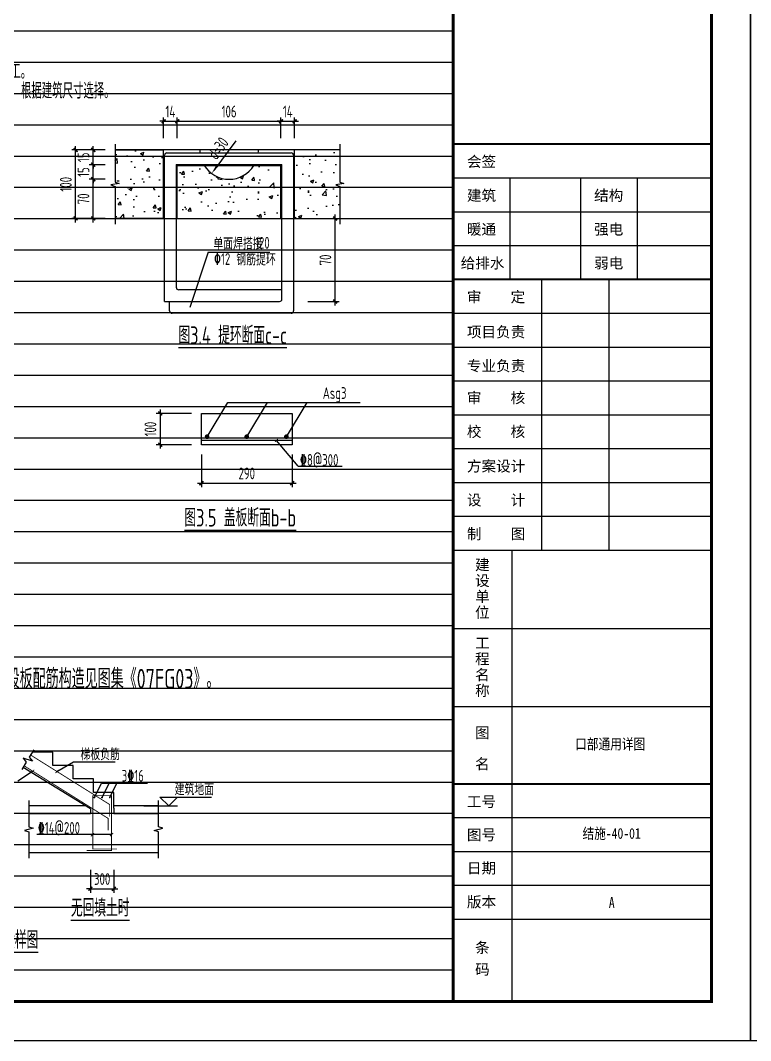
# Model space of a CAD drawing. Extents: x 37906 to 290206, y -18154 to 41246.
# Drawn here: x 70625 to 79956, y 11546 to 24584 of the extents above; entities that cross this region are included whole.
import ezdxf
from ezdxf.enums import TextEntityAlignment as Align

# ---------------------------------------------------------------- set-up
doc = ezdxf.new("R2010")
doc.units = 0
doc.header["$LTSCALE"] = 1000
doc.header["$MEASUREMENT"] = 0
for name, color, linetype in [('DETL', 7, 'Continuous'), ('DIM', 3, 'Continuous'), ('DIM_SYMB', 3, 'Continuous'), ('ECA_TK', 7, 'Continuous'), ('HATCH', 253, 'Continuous'), ('PUB_DIM', 3, 'Continuous'), ('REIN', 1, 'Continuous'), ('TEXT', 7, 'Continuous'), ('tk', 7, 'Continuous')]:
    doc.layers.add(name, color=color, linetype=linetype)
doc.layers.add('REIND', color=1, linetype='Continuous', lineweight=0)
doc.styles.add('SUNTXT', font='', dxfattribs={"width": 0.8, "height": 3})
doc.styles.add('TSSD_Dimension', font='tssdeng.shx', dxfattribs={"width": 0.7, "bigfont": 'hztxt.shx'})
doc.styles.add('TSSD_Label', font='tssdeng2.shx', dxfattribs={"width": 0.7, "bigfont": 'tssdchn.shx'})
doc.styles.add('TSSD_Rein', font='tssdeng2.shx', dxfattribs={"width": 0.7, "bigfont": 'tssdchn.shx'})
doc.styles.add('黑体', font='simhei.ttf', dxfattribs={"width": 0.8})
doc.styles.get('SUNTXT').set_extended_font_data('SimSun')
doc.dimstyles.new('TSAN_25_50', dxfattribs={"dimtxt": 150, "dimasz": 50, "dimexe": 50, "dimexo": 125, "dimgap": 50, "dimtad": 2, "dimlfac": 0.5, "dimzin": 0, "dimdsep": 46, "dimtxsty": 'TSSD_Dimension', "dimblk": 'CLOSEDBLANK', "dimcen": 0, "dimdle": 50, "dimclrt": 7, "dimadec": 0, "dimazin": 0, "dimtfac": 1, "dimtdec": 0, "dimtix": 1, "dimtmove": 2, "dimatfit": 3, "dimldrblk": 'CLOSEDBLANK', "dimfxl": 1, "dimtolj": 1, "dimtzin": 0, "dimarcsym": 0})
doc.dimstyles.new('TSSD_25_50', dxfattribs={"dimtxt": 150, "dimasz": 50, "dimexe": 50, "dimexo": 125, "dimgap": 50, "dimtad": 1, "dimdec": 0, "dimlfac": 0.5, "dimzin": 0, "dimdsep": 46, "dimtxsty": 'TSSD_Dimension', "dimblk": 'ARCHTICK', "dimblk1": 'ARCHTICK', "dimblk2": 'ARCHTICK', "dimcen": 0, "dimdle": 50, "dimclrt": 7, "dimadec": 0, "dimazin": 0, "dimtfac": 1, "dimtdec": 0, "dimtix": 1, "dimtmove": 2, "dimatfit": 3, "dimfxl": 1, "dimtolj": 1, "dimtzin": 0, "dimarcsym": 0})
doc.dimstyles.new('TSSD_50_50', dxfattribs={"dimtxt": 150, "dimasz": 50, "dimexe": 50, "dimexo": 125, "dimgap": 50, "dimtad": 1, "dimdec": 0, "dimzin": 0, "dimdsep": 46, "dimtxsty": 'TSSD_Dimension', "dimblk": 'ARCHTICK', "dimblk1": 'ARCHTICK', "dimblk2": 'ARCHTICK', "dimcen": 0, "dimdle": 50, "dimclrt": 7, "dimadec": 0, "dimazin": 0, "dimtfac": 1, "dimtdec": 0, "dimtix": 1, "dimtmove": 2, "dimatfit": 3, "dimfxl": 1, "dimtolj": 1, "dimtzin": 0, "dimarcsym": 0})

# ---------------------------------------------------------------- blocks, each defined once
blk = doc.blocks.new('10B_A1')
blk.add_line((765, 184), (765, 584))
blk.add_line((765, 184), (765, 584))
blk.add_line((765, 184), (765, 584))
at = {"layer": 'ECA_TK'}
for p, q in [((765, 220.51), (831, 220.51)), ((779.58, 194.56), (779.58, 220.51)), ((797.5, 220.51), (797.5, 194.56)), ((812.08, 194.56), (812.08, 220.51)), ((765, 211.86), (831, 211.86)), ((765, 203.21), (831, 203.21)), ((787.68, 125.36), (787.68, 194.56)), ((804.77, 194.56), (804.77, 125.36)), ((765, 185.91), (831, 185.91)), ((765, 177.26), (831, 177.26)), ((765, 168.61), (831, 168.61)), ((765, 159.96), (831, 159.96)), ((765, 151.31), (831, 151.31)), ((765, 142.66), (831, 142.66)), ((765, 134.01), (831, 134.01)), ((765, 125.36), (831, 125.36)), ((780.03, 10), (780.03, 125.36)), ((765, 105.36), (831, 105.36)), ((765, 85.36), (831, 85.36)), ((831, 56.92), (765, 56.92)), ((831, 48.27), (765, 48.27)), ((831, 39.62), (765, 39.62)), ((831, 30.97), (765, 30.97))]:
    blk.add_line(p, q, dxfattribs=at)
blk.add_lwpolyline([(0, 0), (841, 0), (841, 594), (0, 594)], close=True, dxfattribs=at)
at = {"layer": 'ECA_TK', "const_width": 0.8}
blk.add_lwpolyline([(831, 10), (831, 584), (18, 584), (18, 10)], close=True, dxfattribs=at)
at = {"layer": 'ECA_TK'}
for points, const_width in [([(765, 10), (765, 584)], 0.8), ([(765, 229.16), (831, 229.16)], 0.5), ([(765, 194.56), (831, 194.56)], 0.5), ([(831, 65.57), (765, 65.57)], 0.5)]:
    blk.add_lwpolyline(points, dxfattribs=dict(at, const_width=const_width))
at = {"layer": 'ECA_TK', "linetype": 'Continuous', "style": 'SUNTXT'}
for s, height, p in [('会签', 2.734, (768.5, 223.3)), ('建筑', 2.734, (768.5, 214.65)), ('结构', 2.734, (801, 214.65)), ('暖通', 2.734, (768.5, 206)), ('强电', 2.734, (801, 206)), ('给排水', 2.734, (766.9, 197.35)), ('弱电', 2.734, (801, 197.35)), ('审    定', 2.734, (768.5, 188.7)), ('项目负责', 2.734, (768.5, 179.74)), ('专业负责', 2.734, (768.5, 171.09)), ('审    核', 2.734, (768.5, 162.93)), ('校    核', 2.734, (768.5, 154.28)), ('方案设计', 2.734, (768.5, 145.45)), ('设    计', 2.734, (768.5, 136.8)), ('制    图', 2.734, (768.5, 128.15)), ('建', 2.73, (770.59, 120.26)), ('设', 2.73, (770.59, 116.2)), ('单', 2.73, (770.59, 112.14)), ('位', 2.73, (770.59, 108.08)), ('工', 2.73, (770.59, 100.26)), ('程', 2.73, (770.59, 96.2)), ('名', 2.73, (770.59, 92.14)), ('称', 2.73, (770.59, 88.08)), ('图', 2.73, (770.59, 77.33)), ('名', 2.73, (770.59, 69.33)), ('工号', 2.734, (768.5, 59.71)), ('图号', 2.734, (768.5, 51.23)), ('日期', 2.734, (768.5, 42.72)), ('版本', 2.734, (768.5, 34.07)), ('条', 2.73, (770.59, 22.4)), ('码', 2.73, (770.59, 16.85))]:
    blk.add_text(s, height=height, dxfattribs=at).set_placement(p)
blk = doc.blocks.new('20190225.14171298')
at = {"layer": 'Defpoints', "color": 8, "lineweight": -3}
for p, q in [((37350, 12000), (0, 12000)), ((37350, 11600), (0, 11600)), ((37350, 11200), (0, 11200)), ((37350, 10800), (0, 10800)), ((37350, 10400), (0, 10400)), ((37350, 10000), (0, 10000)), ((37350, 9600), (0, 9600)), ((37350, 9200), (0, 9200)), ((37350, 8800), (0, 8800)), ((37350, 8400), (0, 8400)), ((37350, 8000), (0, 8000)), ((37350, 7600), (0, 7600)), ((37350, 7200), (0, 7200)), ((37350, 6800), (0, 6800)), ((37350, 6400), (0, 6400)), ((37350, 6000), (0, 6000)), ((37350, 5600), (0, 5600)), ((37350, 5200), (0, 5200)), ((37350, 4800), (0, 4800)), ((37350, 4400), (0, 4400)), ((37350, 4000), (0, 4000)), ((37350, 3600), (0, 3600)), ((37350, 3200), (0, 3200)), ((37350, 2800), (0, 2800)), ((37350, 2400), (0, 2400)), ((37350, 2000), (0, 2000)), ((37350, 1600), (0, 1600)), ((37350, 1200), (0, 1200)), ((37350, 800), (0, 800)), ((37350, 400), (0, 400)), ((37350, 400), (0, 400)), ((37350, 0), (0, 0))]:
    blk.add_line(p, q, dxfattribs=at)
blk = doc.blocks.new('_ArchTick')
at = {"color": 0, "linetype": 'ByBlock', "const_width": 0.4}
blk.add_lwpolyline([(-0.5, -0.5), (0.5, 0.5)], dxfattribs=at)
blk = doc.blocks.new('*D30')
at = {"layer": 'Defpoints', "color": 0, "linetype": 'ByBlock', "transparency": 16777216}
for p in [(71331, 22928), (71688, 22928), (71688, 22053)]:
    blk.add_point(p, dxfattribs=at)
at = {"layer": 'PUB_DIM', "color": 0, "linetype": 'ByBlock', "lineweight": -2, "transparency": 16777216}
for p, q in [((71331, 22003), (71331, 22978)), ((71563, 22928), (71281, 22928)), ((71563, 22053), (71281, 22053))]:
    blk.add_line(p, q, dxfattribs=at)
at = {"layer": 'PUB_DIM', "color": 0, "linetype": 'ByBlock', "lineweight": -2, "transparency": 16777216, "xscale": 50, "yscale": 50, "zscale": 50}
for p, rotation in [((71331, 22928), 90), ((71331, 22053), 270)]:
    blk.add_blockref('_ArchTick', p, dxfattribs=dict(at, rotation=rotation))
at = {"layer": 'PUB_DIM', "color": 7, "linetype": 'ByBlock', "transparency": 16777216, "insert": (71206, 22490), "char_height": 150, "attachment_point": 5, "rotation": 90, "style": 'TSSD_Dimension'}
blk.add_mtext('\\A1;100', dxfattribs=at)
blk = doc.blocks.new('*D31')
at = {"layer": 'Defpoints', "color": 0, "transparency": 16777216}
for p in [(71556, 22740), (71834, 22740), (71834, 22553)]:
    blk.add_point(p, dxfattribs=at)
at = {"layer": 'PUB_DIM', "color": 0, "lineweight": -2, "transparency": 16777216}
for p, q in [((71709, 22740), (71506, 22740)), ((71556, 22740), (71556, 22790)), ((71556, 22553), (71556, 22740)), ((71709, 22553), (71506, 22553)), ((71556, 22553), (71556, 22503))]:
    blk.add_line(p, q, dxfattribs=at)
at = {"layer": 'PUB_DIM', "color": 0, "lineweight": -2, "transparency": 16777216, "xscale": 50, "yscale": 50, "zscale": 50}
for p, rotation in [((71556, 22740), 270), ((71556, 22553), 90)]:
    blk.add_blockref('_ArchTick', p, dxfattribs=dict(at, rotation=rotation))
at = {"layer": 'PUB_DIM', "color": 7, "transparency": 16777216, "insert": (71431, 22646), "char_height": 150, "attachment_point": 5, "rotation": 90, "style": 'TSSD_Dimension'}
blk.add_mtext('\\A1;15', dxfattribs=at)
blk = doc.blocks.new('*D32')
at = {"layer": 'Defpoints', "color": 0, "transparency": 16777216}
for p in [(71556, 22553), (71834, 22553), (71834, 22053)]:
    blk.add_point(p, dxfattribs=at)
at = {"layer": 'PUB_DIM', "color": 0, "lineweight": -2, "transparency": 16777216}
for p, q in [((71556, 22003), (71556, 22603)), ((71709, 22553), (71506, 22553)), ((71709, 22053), (71506, 22053))]:
    blk.add_line(p, q, dxfattribs=at)
at = {"layer": 'PUB_DIM', "color": 0, "lineweight": -2, "transparency": 16777216, "xscale": 50, "yscale": 50, "zscale": 50}
for p, rotation in [((71556, 22553), 90), ((71556, 22053), 270)]:
    blk.add_blockref('_ArchTick', p, dxfattribs=dict(at, rotation=rotation))
at = {"layer": 'PUB_DIM', "color": 7, "transparency": 16777216, "insert": (71431, 22303), "char_height": 150, "attachment_point": 5, "rotation": 90, "style": 'TSSD_Dimension'}
blk.add_mtext('\\A1;70', dxfattribs=at)
blk = doc.blocks.new('*D33')
at = {"layer": 'Defpoints', "color": 0, "transparency": 16777216}
for p in [(74130, 23294), (73955, 22952), (74130, 22952)]:
    blk.add_point(p, dxfattribs=at)
at = {"layer": 'PUB_DIM', "color": 0, "lineweight": -2, "transparency": 16777216}
for p, q in [((73955, 23077), (73955, 23344)), ((74130, 23077), (74130, 23344)), ((73955, 23294), (73905, 23294)), ((73955, 23294), (74130, 23294)), ((74130, 23294), (74180, 23294))]:
    blk.add_line(p, q, dxfattribs=at)
at = {"layer": 'PUB_DIM', "color": 0, "lineweight": -2, "transparency": 16777216, "xscale": 50, "yscale": 50, "zscale": 50}
blk.add_blockref('_ArchTick', (73955, 23294), dxfattribs=at)
at = {"layer": 'PUB_DIM', "color": 0, "lineweight": -2, "transparency": 16777216, "xscale": 50, "yscale": 50, "zscale": 50, "rotation": 180}
blk.add_blockref('_ArchTick', (74130, 23294), dxfattribs=at)
at = {"layer": 'PUB_DIM', "color": 7, "transparency": 16777216, "insert": (74042, 23419), "char_height": 150, "attachment_point": 5, "style": 'TSSD_Dimension'}
blk.add_mtext('\\A1;14', dxfattribs=at)
blk = doc.blocks.new('*D34')
at = {"layer": 'Defpoints', "color": 0, "transparency": 16777216}
for p in [(71556, 22928), (71834, 22928), (71834, 22740)]:
    blk.add_point(p, dxfattribs=at)
at = {"layer": 'PUB_DIM', "color": 0, "lineweight": -2, "transparency": 16777216}
for p, q in [((71556, 22928), (71556, 22978)), ((71709, 22928), (71506, 22928)), ((71556, 22740), (71556, 22928)), ((71709, 22740), (71506, 22740)), ((71556, 22740), (71556, 22690))]:
    blk.add_line(p, q, dxfattribs=at)
at = {"layer": 'PUB_DIM', "color": 0, "lineweight": -2, "transparency": 16777216, "xscale": 50, "yscale": 50, "zscale": 50}
for p, rotation in [((71556, 22928), 270), ((71556, 22740), 90)]:
    blk.add_blockref('_ArchTick', p, dxfattribs=dict(at, rotation=rotation))
at = {"layer": 'PUB_DIM', "color": 7, "transparency": 16777216, "insert": (71431, 22834), "char_height": 150, "attachment_point": 5, "rotation": 90, "style": 'TSSD_Dimension'}
blk.add_mtext('\\A1;15', dxfattribs=at)
blk = doc.blocks.new('*D35')
at = {"layer": 'Defpoints', "color": 0, "transparency": 16777216}
for p in [(73955, 23294), (72630, 22952), (73955, 22952)]:
    blk.add_point(p, dxfattribs=at)
at = {"layer": 'PUB_DIM', "color": 0, "lineweight": -2, "transparency": 16777216}
for p, q in [((72630, 23077), (72630, 23344)), ((73955, 23077), (73955, 23344)), ((72580, 23294), (74005, 23294))]:
    blk.add_line(p, q, dxfattribs=at)
at = {"layer": 'PUB_DIM', "color": 0, "lineweight": -2, "transparency": 16777216, "xscale": 50, "yscale": 50, "zscale": 50, "rotation": 180}
blk.add_blockref('_ArchTick', (72630, 23294), dxfattribs=at)
at = {"layer": 'PUB_DIM', "color": 0, "lineweight": -2, "transparency": 16777216, "xscale": 50, "yscale": 50, "zscale": 50}
blk.add_blockref('_ArchTick', (73955, 23294), dxfattribs=at)
at = {"layer": 'PUB_DIM', "color": 7, "transparency": 16777216, "insert": (73292, 23419), "char_height": 150, "attachment_point": 5, "style": 'TSSD_Dimension'}
blk.add_mtext('\\A1;106', dxfattribs=at)
blk = doc.blocks.new('*D36')
at = {"layer": 'Defpoints', "color": 0, "transparency": 16777216}
for p in [(74174, 22053), (74648, 22053), (74174, 20991)]:
    blk.add_point(p, dxfattribs=at)
at = {"layer": 'PUB_DIM', "color": 0, "lineweight": -2, "transparency": 16777216}
for p, q in [((74299, 22053), (74698, 22053)), ((74648, 20941), (74648, 22103)), ((74299, 20991), (74698, 20991))]:
    blk.add_line(p, q, dxfattribs=at)
at = {"layer": 'PUB_DIM', "color": 0, "lineweight": -2, "transparency": 16777216, "xscale": 50, "yscale": 50, "zscale": 50}
for p, rotation in [((74648, 22053), 90), ((74648, 20991), 270)]:
    blk.add_blockref('_ArchTick', p, dxfattribs=dict(at, rotation=rotation))
at = {"layer": 'PUB_DIM', "color": 7, "transparency": 16777216, "insert": (74523, 21522), "char_height": 150, "attachment_point": 5, "rotation": 90, "style": 'TSSD_Dimension'}
blk.add_mtext('\\A1;70', dxfattribs=at)
blk = doc.blocks.new('*D37')
at = {"layer": 'Defpoints', "color": 0}
for p in [(72938, 19561), (72412, 19161), (72938, 19161)]:
    blk.add_point(p, dxfattribs=at)
at = {"layer": 'DIM', "color": 0, "lineweight": -2}
for p, q in [((72813, 19561), (72362, 19561)), ((72412, 19611), (72412, 19111)), ((72813, 19161), (72362, 19161))]:
    blk.add_line(p, q, dxfattribs=at)
at = {"layer": 'DIM', "color": 0, "lineweight": -2, "xscale": 50, "yscale": 50, "zscale": 50}
for p, rotation in [((72412, 19561), 90), ((72412, 19161), 270)]:
    blk.add_blockref('_ArchTick', p, dxfattribs=dict(at, rotation=rotation))
at = {"layer": 'DIM', "color": 7, "insert": (72287, 19361), "char_height": 150, "attachment_point": 5, "rotation": 90, "style": 'TSSD_Dimension'}
blk.add_mtext('\\A1;100', dxfattribs=at)
blk = doc.blocks.new('*D38')
at = {"layer": 'Defpoints', "color": 0}
for p in [(72938, 19161), (74098, 19161), (74098, 18669)]:
    blk.add_point(p, dxfattribs=at)
at = {"layer": 'DIM', "color": 0, "lineweight": -2}
for p, q in [((72938, 19036), (72938, 18619)), ((74098, 19036), (74098, 18619)), ((72888, 18669), (74148, 18669))]:
    blk.add_line(p, q, dxfattribs=at)
at = {"layer": 'DIM', "color": 0, "lineweight": -2, "xscale": 50, "yscale": 50, "zscale": 50, "rotation": 180}
blk.add_blockref('_ArchTick', (72938, 18669), dxfattribs=at)
at = {"layer": 'DIM', "color": 0, "lineweight": -2, "xscale": 50, "yscale": 50, "zscale": 50}
blk.add_blockref('_ArchTick', (74098, 18669), dxfattribs=at)
at = {"layer": 'DIM', "color": 7, "insert": (73518, 18794), "char_height": 150, "attachment_point": 5, "style": 'TSSD_Dimension'}
blk.add_mtext('\\A1;290', dxfattribs=at)
blk = doc.blocks.new('_ClosedBlank')
at = {"color": 0}
blk.add_lwpolyline([(0, 0, 0, 0.658, 0), (-2.5, 0, 0.658, 0.658, 0)], format="xyseb", dxfattribs=at)
blk = doc.blocks.new('*D42')
at = {"layer": 'Defpoints', "color": 0}
for p in [(73292, 22928), (73068, 22627)]:
    blk.add_point(p, dxfattribs=at)
at = {"layer": 'DIM', "color": 0, "lineweight": -2}
blk.add_line((73378, 23044), (73098, 22667), dxfattribs=at)
at = {"layer": 'DIM', "color": 0, "lineweight": -2, "xscale": 50, "yscale": 50, "zscale": 50, "rotation": 233.3385531144794}
blk.add_blockref('_ClosedBlank', (73068, 22627), dxfattribs=at)
at = {"layer": 'DIM', "color": 7, "insert": (73153, 22950), "char_height": 150, "attachment_point": 5, "rotation": 53.3386, "style": 'TSSD_Dimension'}
blk.add_mtext('\\A1;d=30', dxfattribs=at)
blk = doc.blocks.new('*D43')
at = {"layer": 'Defpoints', "color": 0, "transparency": 16777216}
for p in [(72630, 23294), (72455, 22952), (72630, 22952)]:
    blk.add_point(p, dxfattribs=at)
at = {"layer": 'PUB_DIM', "color": 0, "lineweight": -2, "transparency": 16777216}
for p, q in [((72455, 23077), (72455, 23344)), ((72630, 23077), (72630, 23344)), ((72455, 23294), (72405, 23294)), ((72455, 23294), (72630, 23294)), ((72630, 23294), (72680, 23294))]:
    blk.add_line(p, q, dxfattribs=at)
at = {"layer": 'PUB_DIM', "color": 0, "lineweight": -2, "transparency": 16777216, "xscale": 50, "yscale": 50, "zscale": 50}
blk.add_blockref('_ArchTick', (72455, 23294), dxfattribs=at)
at = {"layer": 'PUB_DIM', "color": 0, "lineweight": -2, "transparency": 16777216, "xscale": 50, "yscale": 50, "zscale": 50, "rotation": 180}
blk.add_blockref('_ArchTick', (72630, 23294), dxfattribs=at)
at = {"layer": 'PUB_DIM', "color": 7, "transparency": 16777216, "insert": (72542, 23419), "char_height": 150, "attachment_point": 5, "style": 'TSSD_Dimension'}
blk.add_mtext('\\A1;14', dxfattribs=at)
blk = doc.blocks.new('*D150')
at = {"layer": 'Defpoints', "color": 0, "transparency": 16777216}
for p in [(71520, 13854), (71820, 13854), (71820, 13486)]:
    blk.add_point(p, dxfattribs=at)
at = {"layer": 'PUB_DIM', "color": 0, "lineweight": -2, "transparency": 16777216}
for p, q in [((71520, 13729), (71520, 13436)), ((71820, 13729), (71820, 13436)), ((71520, 13486), (71470, 13486)), ((71520, 13486), (71820, 13486)), ((71820, 13486), (71870, 13486))]:
    blk.add_line(p, q, dxfattribs=at)
at = {"layer": 'PUB_DIM', "color": 0, "lineweight": -2, "transparency": 16777216, "xscale": 50, "yscale": 50, "zscale": 50}
blk.add_blockref('_ArchTick', (71520, 13486), dxfattribs=at)
at = {"layer": 'PUB_DIM', "color": 0, "lineweight": -2, "transparency": 16777216, "xscale": 50, "yscale": 50, "zscale": 50, "rotation": 180}
blk.add_blockref('_ArchTick', (71820, 13486), dxfattribs=at)
at = {"layer": 'PUB_DIM', "color": 7, "transparency": 16777216, "insert": (71670, 13611), "char_height": 150, "attachment_point": 5, "style": 'TSSD_Dimension'}
blk.add_mtext('\\A1;300', dxfattribs=at)
blk = doc.blocks.new('10B_A1E图框')
at = {"layer": 'ECA_TK'}
blk.add_lwpolyline([(0, 0), (841, 0), (841, 594), (0, 594)], close=True, dxfattribs=at)

msp = doc.modelspace()

# ---------------------------------------------------------------- hatches: boundary and pattern name
at = {"layer": 'HATCH', "linetype": 'ByBlock'}
h = msp.add_hatch(dxfattribs=at)
h.set_pattern_fill('混凝土', color=256, scale=62.5, style=0)
h.set_pattern_definition([(50, (-30967.87, 72854.2), (448.2876, -39.2201), [46.875, -515.625]), (355, (-30967.87, 72854.2), (-86.7196, 470.12), [37.5, -412.5]), (100.4514, (-30930.5, 72850.95), (361.5684, 430.8997), [39.8376, -438.2138]), (46.1842, (-30967.9, 72979.2), (667.0257, -103.4494), [70.3125, -773.4375]), (96.6356, (-30912.3, 72970.6), (584.1642, 608.8237), [59.7564, -657.3206]), (351.1842, (-30967.9, 72979.2), (584.1637, 608.824), [56.25, -618.75]), (21, (-30905.37, 72947.97), (373.0669, -251.6368), [46.875, -515.625]), (326, (-30905.37, 72947.97), (152.072, 453.2188), [37.5, -412.5]), (71.4514, (-30874.3, 72927), (525.1391, 201.5816), [39.8376, -438.2138]), (37.5, (-30967.87, 72854.22), (7.5999, 208.05866), [0, -407.5, 0, -418.75, 0, -414.0625]), (7.5, (-30967.87, 72854.22), (164.41846, 246.5073), [0, -238.75, 0, -398.125, 0, -157.8125]), (327.5, (-31107.25, 72854.22), (333.63902, -14.0968), [0, -156.25, 0, -487.5, 0, -646.875]), (317.5, (-31169.75, 72854.22), (364.49136, 62.5656), [0, -203.125, 0, -323.75, 0, -459.375])])
h.paths.add_polyline_path([(73954.6, 22729.1), (73609.9, 22729.1, -0.5536889), (72974.2, 22729.1), (72629.6, 22729.1), (72629.6, 22052.6), (73954.6, 22052.6)])
h.paths.add_polyline_path([(72454.6, 22928), (71834.2, 22928), (71834.2, 22518.4), (71886.7, 22499.3), (71781.7, 22480.8), (71834.2, 22462.2), (71834.2, 22052.6), (72454.6, 22052.6)])
h.paths.add_polyline_path([(74706.8, 22462.2), (74654.3, 22480.9), (74759.3, 22499.4), (74706.8, 22518.5), (74706.8, 22928.1), (74129.6, 22928.1), (74129.6, 22052.6), (74706.8, 22052.6)])

# ---------------------------------------------------------------- linework, layer by layer
for p, q in [((74706.8, 22928.1), (71834.2, 22928.1)), ((71834.2, 22928), (72454.6, 22928)), ((72454.6, 22052.6), (72454.6, 22927.6)), ((72467.1, 20991.4), (72467.1, 22859.4)), ((72498.3, 22890.6), (74085.8, 22890.6)), ((74117.1, 22859.4), (74117.1, 20872.6)), ((74129.6, 22052.6), (74129.6, 22928.1)), ((72617.1, 22740.6), (73967.1, 22740.6)), ((72617.1, 22740.6), (72617.1, 21172.6)), ((72629.6, 22729.1), (73954.6, 22729.1)), ((72629.6, 22052.6), (72629.6, 22729.1)), ((73954.6, 22052.6), (73954.6, 22729.1)), ((73967.1, 21022.6), (73967.1, 22740.6)), ((72454.6, 22052.6), (71834.2, 22052.6)), ((72629.6, 22052.6), (73954.6, 22052.6)), ((74129.6, 22052.6), (74706.8, 22052.6)), ((73026.5, 21620.9), (72789.8, 20915.9)), ((73026.5, 21620.9), (73812.2, 21620.9)), ((73967.1, 21141.4), (72648.3, 21141.4)), ((72467.1, 20991.4), (73935.8, 20991.4)), ((72532.7, 20872.6), (72532.7, 20991.4)), ((74085.8, 20841.4), (72563.9, 20841.4))]:
    msp.add_line(p, q)
at = {"color": 0, "linetype": 'ByBlock', "const_width": 10}
msp.add_lwpolyline([(73914.4, 19233.2), (73878.5, 19197.3)], dxfattribs=at)
for centre, radius, start, end in [((72498.3, 22859.4), 31.2, 90, 180), ((73292.1, 22928.1), 375, 180, 185.73917), ((73292.1, 22928.1), 375, 354.26083, 0), ((74085.8, 22859.4), 31.2, 0, 90), ((73292.1, 22928.1), 375, 212.05437, 327.94563), ((72648.3, 21172.6), 31.2, 180, 270), ((73935.8, 21022.6), 31.2, 270, 0), ((72563.9, 20872.6), 31.2, 180, 270), ((74085.8, 20872.6), 31.2, 270, 0)]:
    msp.add_arc(centre, radius, start, end)
at = {"layer": 'DIM_SYMB'}
for points in [[(70796.6, 15260.5), (70738.7, 15166.6), (70780.2, 15118.2), (70659.5, 15153.8), (70701, 15105.5), (70643, 15011.6)], [(70733.6, 14615.9), (70733.6, 14278.4), (70788.6, 14260.9), (70678.6, 14230.9), (70733.6, 14213.4), (70733.6, 13875.9)], [(72390.5, 13875.9), (72390.5, 14213.4), (72335.5, 14230.9), (72445.5, 14260.9), (72390.5, 14278.4), (72390.5, 14615.9)]]:
    msp.add_lwpolyline(points, dxfattribs=at)
at = {"layer": 'PUB_DIM', "lineweight": -3}
for p, q in [((72521.7, 14545.9), (72409.2, 14658.4)), ((72409.2, 14658.4), (73066.2, 14658.4)), ((72634.2, 14658.4), (72521.7, 14545.9)), ((72201.7, 14545.9), (72634.2, 14545.9))]:
    msp.add_line(p, q, dxfattribs=at)
at = {"layer": 'PUB_DIM', "linetype": 'ByBlock'}
for points in [[(71834.2, 23003), (71834.2, 22518.4), (71886.7, 22499.3), (71781.7, 22480.8), (71834.2, 22462.2), (71834.2, 21977.6)], [(74706.8, 23003.1), (74706.8, 22518.5), (74759.3, 22499.4), (74654.3, 22480.9), (74706.8, 22462.2), (74706.8, 21977.6)]]:
    msp.add_lwpolyline(points, dxfattribs=at)
at = {"layer": 'REIN', "const_width": 15}
msp.add_lwpolyline([(74097.8, 19216.3), (72937.8, 19216.3)], dxfattribs=at)
at = {"layer": 'REIN', "ltscale": 0.6, "const_width": 11.2}
for points in [[(70756.5, 15195.5), (71766.4, 14563), (71766.4, 14409.3)], [(70672, 15058.7), (71746.2, 14385.9), (71746.2, 14232.1)], [(71472.6, 13975.9), (71790.2, 13975.9), (71790.2, 14675.6), (71550.2, 14675.6), (71550.2, 13994.2), (71860.9, 13994.2)]]:
    msp.add_lwpolyline(points, dxfattribs=at)
at = {"layer": 'REIND'}
for points, const_width in [([(73026.7, 19263.1, 1), (72996.7, 19263.1, 1)], 30), ([(73532.8, 19263.1, 1), (73502.8, 19263.1, 1)], 30), ([(74008.9, 19263.1, -1), (74038.9, 19263.1, -1)], 30), ([(71577, 14653.7, 1), (71564.5, 14653.7, 1)], 12.5), ([(71674.9, 14653.7, 1), (71662.4, 14653.7, 1)], 12.5), ([(71774.2, 14653.7, 1), (71761.7, 14653.7, 1)], 12.5)]:
    msp.add_lwpolyline(points, format="xyb", close=True, dxfattribs=dict(at, const_width=const_width))
at = {"layer": 'TEXT'}
for p, q in [((73011.7, 19263.1), (73275.8, 19702.8)), ((73517.8, 19263.1), (73781.9, 19702.8)), ((74023.9, 19263.1), (74288, 19702.8)), ((74173.9, 18886.1), (73896.4, 19215.3)), ((74173.9, 18886.1), (74737.5, 18886.1)), ((71570.7, 14653.7), (71661.5, 14835.8)), ((71668.6, 14653.7), (71759.5, 14835.8)), ((71768, 14653.7), (71858.8, 14835.8))]:
    msp.add_line(p, q, dxfattribs=at)
at = {"layer": 'TEXT', "ltscale": 100}
msp.add_line((73275.8, 19702.8), (74965.1, 19702.8), dxfattribs=at)
at = {"layer": 'TEXT', "lineweight": -3}
for p, q in [((71040.2, 15233.9), (70780.2, 15233.9)), ((71040.2, 15061.9), (71040.2, 15233.9)), ((71520.2, 14506.8), (70659.4, 15038.2)), ((71300.2, 15061.9), (71040.2, 15061.9)), ((71093, 14984.7), (71302.8, 15109.8)), ((71300.2, 14889.9), (71300.2, 15061.9)), ((71302.8, 15109.8), (71835.1, 15109.8)), ((70781.6, 14986.9), (70592.7, 14862.7)), ((71560.2, 14889.9), (71300.2, 14889.9)), ((71560.2, 14717.9), (71560.2, 14889.9)), ((71661.5, 14835.8), (72249.1, 14835.8)), ((71820.2, 14717.9), (71560.2, 14717.9)), ((71820.2, 14515.5), (71820.2, 14717.9)), ((71520.2, 14506.8), (71520.2, 14445.9)), ((71820.2, 14515.5), (71820.2, 14445.9)), ((71783.7, 14178.3), (70834.8, 14178.3))]:
    msp.add_line(p, q, dxfattribs=at)
at = {"layer": 'TEXT', "lineweight": -3, "ltscale": 2}
for p, q in [((71456.9, 14545.9), (70733.6, 14545.9)), ((72390.5, 14545.9), (71820.2, 14545.9)), ((71520.2, 14445.9), (70733.6, 14445.9)), ((72390.5, 14445.9), (71820.2, 14445.9)), ((72390.5, 13945.9), (70733.6, 13945.9))]:
    msp.add_line(p, q, dxfattribs=at)
at = {"layer": 'TEXT'}
msp.add_lwpolyline([(72937.8, 19560.6), (74097.8, 19560.6), (74097.8, 19160.6), (72937.8, 19160.6)], close=True, dxfattribs=at)
at = {"layer": 'TEXT', "lineweight": 13, "const_width": 11.2}
for points in [[(70801.5, 15006.8), (70761.7, 14967)], [(71112.9, 15004.6), (71073.1, 14964.9)], [(71565.5, 14198.2), (71525.7, 14158.4)], [(71810.1, 14198.2), (71770.3, 14158.4)]]:
    msp.add_lwpolyline(points, dxfattribs=at)

# ---------------------------------------------------------------- block references
at = {"layer": 'DIM_SYMB'}
msp.add_blockref('20190225.14171298', (38806.2, 12446.3), dxfattribs=at)
at = {"layer": 'tk', "xscale": 50, "yscale": 50, "zscale": 50}
for name, p in [('10B_A1', (37906.2, 11546.3)), ('10B_A1E图框', (79956.2, 11546.3))]:
    msp.add_blockref(name, p, dxfattribs=at)

# ---------------------------------------------------------------- texts
at = {"layer": 'DETL', "lineweight": 13, "style": 'TSSD_Rein', "width": 0.7}
for s, p in [('1.当风井注有做法时按注明做法施工。', (68529.6, 23834.4)), ('2.()括号内数值对应300厚墙体时，根据建筑尺寸选择。', (68529.6, 23584.4))]:
    msp.add_text(s, height=200, dxfattribs=at).set_placement(p)
at = {"layer": 'TEXT', "width": 0.7}
for s, height, style, p in [('单面焊搭接', 150, 'TSSD_Rein', (73091.2, 21655.6)), ('120', 150, 'TSSD_Rein', (73623.5, 21666.1)), ('\x8212', 150, 'TSSD_Rein', (73098.9, 21459.2)), ('钢筋提环', 150, 'TSSD_Rein', (73384.6, 21452.3)), ('战时主要出入口楼梯首层楼梯起步做法，见图2.6.1。战时主要出入口梯段板配筋构造见图集《07FG03》。', 250, 'TSSD_Label', (65211.3, 16046.3))]:
    msp.add_text(s, height=height, dxfattribs=dict(at, style=style)).set_placement(p)
at = {"layer": 'TEXT', "style": 'TSSD_Label', "width": 0.7}
for s, p in [('%%U图3.4 提环断面c-c', (72644.9, 20380.4)), ('%%U图3.5 盖板断面b-b', (72721.3, 18048.4)), ('%%U无回填土时', (71271.6, 13062)), ('%%U图2.6.1 首层梯段起步大样图', (68886.8, 12652.9))]:
    msp.add_text(s, height=225, dxfattribs=at).set_placement(p, align=Align.BOTTOM_LEFT)
at = {"layer": 'TEXT', "color": 1, "ltscale": 100, "style": 'TSSD_Rein', "width": 0.7}
for s, p in [('Asg3', (74489.6, 19746.5)), ('\x848@300', (74197, 18891.3))]:
    msp.add_text(s, height=150, dxfattribs=at).set_placement(p)
at = {"layer": 'TEXT', "ltscale": 100, "style": 'TSSD_Rein', "width": 0.7}
for s, p in [('梯板负筋', (71392.9, 15129.7)), ('3\x8416', (71920.1, 14855.7)), ('\x8414@200', (70847.3, 14189.5))]:
    msp.add_text(s, height=150, dxfattribs=at).set_placement(p)
msp.add_text('建筑地面', height=150, dxfattribs=at).set_placement((72848.2, 14764.7), align=Align.MIDDLE)
at = {"layer": 'tk', "color": 2, "char_height": 136.5, "attachment_point": 5, "style": '黑体'}
for s, insert, width in [('口部通用详图', (78161.7, 15328), 2349), ('结施-40-01', (78180.4, 14186.3), 2419.5)]:
    msp.add_mtext(s, dxfattribs=dict(at, insert=insert, width=width))
at = {"layer": 'tk', "insert": (78181.9, 13311), "char_height": 136.5, "width": 2548.5, "attachment_point": 5, "style": '黑体'}
msp.add_mtext('A', dxfattribs=at)

# ---------------------------------------------------------------- dimensions: what is measured, and where the dimension line sits
at = {"layer": 'DIM'}
dim = msp.add_radius_dim(center=(73292.1, 22928.1), mpoint=(73068.2, 22627.3), text='d=30', dimstyle='TSAN_25_50', override={"dimdec": 0, "dimtix": 0, "dimtofl": 0, "dimtmove": 0}, dxfattribs=at)
dim.commit()
dim.dimension.update_dxf_attribs({"geometry": '*D42', "text_midpoint": (73253, 22875.6), "dimtype": 164})
at = {"layer": 'DIM', "color": 1}
dim = msp.add_linear_dim(base=(72411.6, 19160.6), p1=(72937.8, 19560.6), p2=(72937.8, 19160.6), angle=90, text='100', dimstyle='TSSD_25_50', override={"dimlfac": 0.25}, dxfattribs=at)
dim.commit()
dim.dimension.update_dxf_attribs({"geometry": '*D37', "text_midpoint": (72286.6, 19360.6)})
at = {"layer": 'DIM'}
dim = msp.add_linear_dim(base=(74097.8, 18668.9), p1=(72937.8, 19160.6), p2=(74097.8, 19160.6), dimstyle='TSSD_25_50', override={"dimlfac": 0.25}, dxfattribs=at)
dim.commit()
dim.dimension.update_dxf_attribs({"geometry": '*D38', "text_midpoint": (73517.8, 18793.9)})
at = {"layer": 'PUB_DIM'}
for p1, p2, distance, text, picture, middle in [((72454.6, 22951.9), (72629.6, 22951.9), 342.3, '14', '*D43', (72542.1, 23419.2)), ((72629.6, 22951.9), (73954.6, 22951.9), 342.3, '106', '*D35', (73292.1, 23419.2)), ((73954.6, 22951.9), (74129.6, 22951.9), 342.3, '14', '*D33', (74042.1, 23419.2)), ((71834.2, 22740.1), (71834.2, 22927.6), 278.5, '15', '*D34', (71430.7, 22833.8)), ((71834.2, 22552.6), (71834.2, 22740.1), 278.5, '15', '*D31', (71430.7, 22646.3)), ((74173.8, 20991.4), (74173.8, 22052.6), -473.9, '70', '*D36', (74522.7, 21522))]:
    dim = msp.add_aligned_dim(p1=p1, p2=p2, distance=distance, text=text, dimstyle='TSSD_25_50', dxfattribs=at)
    dim.commit()
    dim.dimension.update_dxf_attribs({"geometry": picture, "text_midpoint": middle})
at = {"layer": 'PUB_DIM', "color": 1, "linetype": 'ByBlock'}
dim = msp.add_aligned_dim(p1=(71688, 22052.6), p2=(71688, 22927.6), distance=356.7, text='100', dimstyle='TSSD_25_50', dxfattribs=at)
dim.commit()
dim.dimension.update_dxf_attribs({"geometry": '*D30', "text_midpoint": (71206.3, 22490.1)})
at = {"layer": 'PUB_DIM', "color": 1}
dim = msp.add_aligned_dim(p1=(71834.2, 22052.6), p2=(71834.2, 22552.6), distance=278.5, text='70', dimstyle='TSSD_25_50', dxfattribs=at)
dim.commit()
dim.dimension.update_dxf_attribs({"geometry": '*D32', "text_midpoint": (71430.7, 22302.6)})
at = {"layer": 'PUB_DIM'}
dim = msp.add_linear_dim(base=(71820.2, 13486.4), p1=(71520.2, 13853.6), p2=(71820.2, 13853.6), dimstyle='TSSD_50_50', dxfattribs=at)
dim.commit()
dim.dimension.update_dxf_attribs({"geometry": '*D150', "text_midpoint": (71670.2, 13611.4)})

doc.saveas('drawing.dxf')
